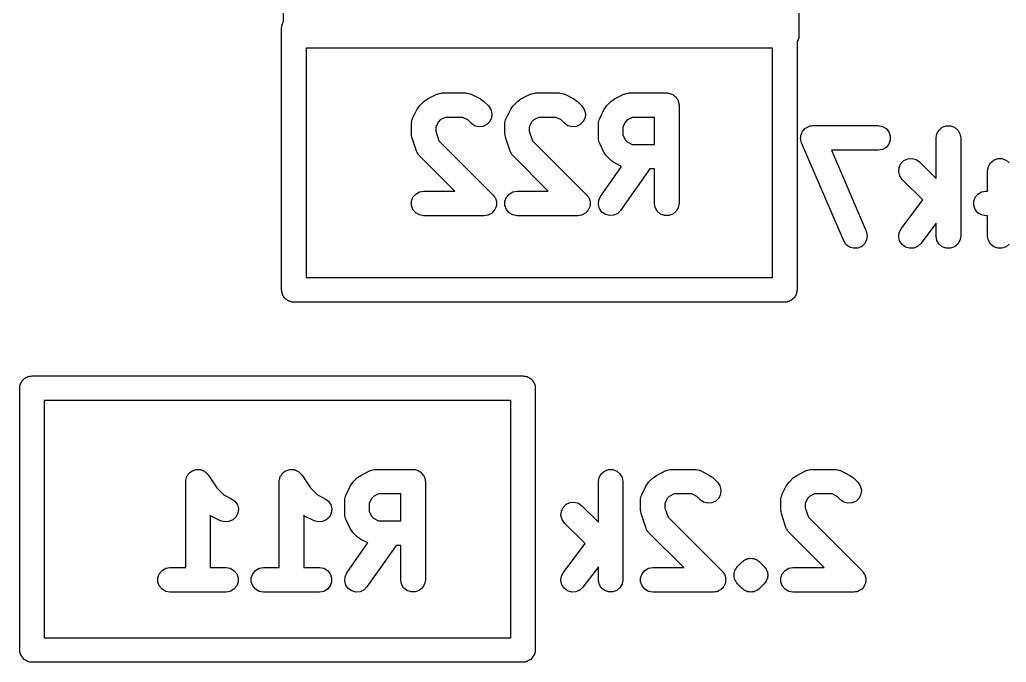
# Model space of a CAD drawing. Extents: x 100 to 214, y -112 to -50.
# Drawn here: x 136.62 to 142.65, y -95.47 to -91.55 of the extents above; entities that cross this region are included whole.
import ezdxf

# ---------------------------------------------------------------- set-up
doc = ezdxf.new("R2010")
doc.units = 0
doc.header["$MEASUREMENT"] = 0
doc.layers.add('BLACK', color=7, linetype='CONTINUOUS')

msp = doc.modelspace()

# ---------------------------------------------------------------- linework, layer by layer
at = {"layer": 'Black'}
for p, q in [((138.236, -91.5614), (138.236, -90.047)), ((141.386, -90.047), (141.386, -91.647)), ((138.23, -91.5743), (138.233, -91.5687)), ((138.233, -91.5687), (138.235, -91.5625)), ((138.235, -91.5625), (138.236, -91.5614)), ((138.225, -91.6), (138.226, -91.5935)), ((138.225, -93.2), (138.225, -91.6)), ((138.226, -91.587), (138.228, -91.5808)), ((138.226, -91.5935), (138.226, -91.587)), ((138.228, -91.5808), (138.23, -91.5743)), ((141.376, -91.6845), (141.375, -91.6856)), ((141.375, -91.6856), (141.375, -93.2)), ((141.378, -91.6783), (141.376, -91.6845)), ((141.381, -91.6727), (141.378, -91.6783)), ((141.383, -91.6662), (141.381, -91.6727)), ((141.385, -91.66), (141.383, -91.6662)), ((141.386, -91.647), (141.385, -91.6535)), ((141.385, -91.6535), (141.385, -91.66)), ((138.375, -91.722), (138.375, -93.125)), ((141.225, -91.722), (138.375, -91.722)), ((141.225, -93.125), (141.225, -91.722)), ((139.068, -92.0755), (139.097, -92.047)), ((139.097, -92.047), (139.107, -92.0401)), ((139.107, -92.0401), (139.116, -92.0329)), ((139.116, -92.0329), (139.174, -92.0043)), ((139.174, -92.0043), (139.178, -92.0031)), ((139.178, -92.0031), (139.181, -92.001)), ((139.181, -92.001), (139.19, -91.9994)), ((139.19, -91.9994), (139.199, -91.9969)), ((139.199, -91.9969), (139.203, -91.9972)), ((139.203, -91.9972), (139.207, -91.9964)), ((139.207, -91.9964), (139.35, -91.9964)), ((139.35, -91.9964), (139.354, -91.9972)), ((139.354, -91.9972), (139.359, -91.9969)), ((139.359, -91.9969), (139.367, -91.9994)), ((139.367, -91.9994), (139.376, -92.001)), ((139.376, -92.001), (139.379, -92.0031)), ((139.379, -92.0031), (139.384, -92.0043)), ((139.384, -92.0043), (139.441, -92.0329)), ((139.441, -92.0329), (139.45, -92.0401)), ((139.45, -92.0401), (139.46, -92.047)), ((139.46, -92.047), (139.489, -92.0755)), ((139.64, -92.0755), (139.668, -92.047)), ((139.668, -92.047), (139.678, -92.0401)), ((139.678, -92.0401), (139.688, -92.0329)), ((139.688, -92.0329), (139.745, -92.0043)), ((139.745, -92.0043), (139.749, -92.0031)), ((139.749, -92.0031), (139.753, -92.001)), ((139.753, -92.001), (139.762, -91.9994)), ((139.762, -91.9994), (139.77, -91.9969)), ((139.77, -91.9969), (139.774, -91.9972)), ((139.774, -91.9972), (139.779, -91.9964)), ((139.779, -91.9964), (139.921, -91.9964)), ((139.921, -91.9964), (139.926, -91.9972)), ((139.926, -91.9972), (139.93, -91.9969)), ((139.93, -91.9969), (139.938, -91.9994)), ((139.938, -91.9994), (139.947, -92.001)), ((139.947, -92.001), (139.951, -92.0031)), ((139.951, -92.0031), (139.955, -92.0043)), ((139.955, -92.0043), (140.012, -92.0329)), ((140.012, -92.0329), (140.022, -92.0401)), ((140.022, -92.0401), (140.032, -92.047)), ((140.032, -92.047), (140.06, -92.0755)), ((140.211, -92.0755), (140.24, -92.047)), ((140.24, -92.047), (140.25, -92.0401)), ((140.25, -92.0401), (140.259, -92.0329)), ((140.259, -92.0329), (140.316, -92.0043)), ((140.316, -92.0043), (140.321, -92.0031)), ((140.321, -92.0031), (140.324, -92.001)), ((140.324, -92.001), (140.333, -91.9994)), ((140.333, -91.9994), (140.341, -91.9969)), ((140.341, -91.9969), (140.346, -91.9972)), ((140.346, -91.9972), (140.35, -91.9964)), ((140.35, -91.9964), (140.579, -91.9964)), ((140.579, -91.9964), (140.585, -91.9976)), ((140.585, -91.9976), (140.592, -91.9976)), ((140.592, -91.9976), (140.598, -91.9998)), ((140.598, -91.9998), (140.604, -92.001)), ((140.604, -92.001), (140.61, -92.0042)), ((140.61, -92.0042), (140.616, -92.0065)), ((140.616, -92.0065), (140.621, -92.0107)), ((140.621, -92.0107), (140.627, -92.014)), ((140.627, -92.014), (140.631, -92.019)), ((140.631, -92.019), (140.636, -92.0232)), ((140.636, -92.0232), (140.639, -92.0289)), ((140.639, -92.0289), (140.644, -92.0339)), ((140.644, -92.0339), (140.646, -92.0401)), ((140.646, -92.0401), (140.649, -92.0458)), ((140.649, -92.0458), (140.65, -92.0522)), ((140.65, -92.0522), (140.652, -92.0584)), ((139.026, -92.1522), (139.054, -92.095)), ((139.054, -92.095), (139.062, -92.0854)), ((139.062, -92.0854), (139.068, -92.0755)), ((139.489, -92.0755), (139.504, -92.0969)), ((139.504, -92.0969), (139.51, -92.122)), ((139.597, -92.1522), (139.626, -92.095)), ((139.626, -92.095), (139.633, -92.0854)), ((139.633, -92.0854), (139.64, -92.0755)), ((140.06, -92.0755), (140.075, -92.0969)), ((140.075, -92.0969), (140.082, -92.122)), ((140.169, -92.1522), (140.197, -92.095)), ((140.197, -92.095), (140.204, -92.0854)), ((140.204, -92.0854), (140.211, -92.0755)), ((140.652, -92.0584), (140.652, -92.065)), ((140.652, -92.065), (140.654, -92.0714)), ((140.654, -92.0714), (140.654, -92.6714)), ((139.018, -92.1771), (139.021, -92.1687)), ((139.021, -92.1687), (139.022, -92.1601)), ((139.022, -92.1601), (139.025, -92.1563)), ((139.025, -92.1563), (139.026, -92.1522)), ((139.183, -92.173), (139.168, -92.2034)), ((139.194, -92.1616), (139.183, -92.173)), ((139.225, -92.1464), (139.194, -92.1616)), ((139.332, -92.1464), (139.225, -92.1464)), ((139.363, -92.1616), (139.332, -92.1464)), ((139.383, -92.1816), (139.363, -92.1616)), ((139.497, -92.1716), (139.479, -92.19)), ((139.508, -92.148), (139.497, -92.1716)), ((139.51, -92.122), (139.508, -92.148)), ((139.59, -92.1771), (139.592, -92.1687)), ((139.592, -92.1687), (139.594, -92.1601)), ((139.594, -92.1601), (139.596, -92.1563)), ((139.596, -92.1563), (139.597, -92.1522)), ((139.754, -92.173), (139.739, -92.2034)), ((139.766, -92.1616), (139.754, -92.173)), ((139.796, -92.1464), (139.766, -92.1616)), ((139.904, -92.1464), (139.796, -92.1464)), ((139.934, -92.1616), (139.904, -92.1464)), ((139.954, -92.1816), (139.934, -92.1616)), ((140.069, -92.1716), (140.05, -92.19)), ((140.08, -92.148), (140.069, -92.1716)), ((140.082, -92.122), (140.08, -92.148)), ((140.161, -92.1771), (140.164, -92.1687)), ((140.164, -92.1687), (140.165, -92.1601)), ((140.165, -92.1601), (140.167, -92.1563)), ((140.167, -92.1563), (140.169, -92.1522)), ((140.326, -92.173), (140.311, -92.2034)), ((140.337, -92.1616), (140.326, -92.173)), ((140.368, -92.1464), (140.337, -92.1616)), ((140.504, -92.1464), (140.368, -92.1464)), ((140.504, -92.3107), (140.504, -92.1464)), ((139.019, -92.1815), (139.018, -92.1771)), ((139.018, -92.1857), (139.019, -92.1815)), ((139.018, -92.2429), (139.018, -92.1857)), ((139.168, -92.2034), (139.168, -92.2307)), ((139.168, -92.2307), (139.187, -92.2881)), ((139.404, -92.1965), (139.383, -92.1816)), ((139.429, -92.2033), (139.404, -92.1965)), ((139.455, -92.201), (139.429, -92.2033)), ((139.479, -92.19), (139.455, -92.201)), ((139.589, -92.1857), (139.59, -92.1815)), ((139.589, -92.2429), (139.589, -92.1857)), ((139.59, -92.1815), (139.59, -92.1771)), ((139.739, -92.2034), (139.739, -92.2307)), ((139.739, -92.2307), (139.758, -92.2881)), ((139.975, -92.1965), (139.954, -92.1816)), ((140.001, -92.2033), (139.975, -92.1965)), ((140.027, -92.201), (140.001, -92.2033)), ((140.05, -92.19), (140.027, -92.201)), ((140.161, -92.1815), (140.161, -92.1771)), ((140.161, -92.1857), (140.161, -92.1815)), ((140.161, -92.2714), (140.161, -92.1857)), ((140.311, -92.2034), (140.311, -92.2537)), ((141.404, -92.242), (141.406, -92.2339)), ((141.406, -92.2339), (141.409, -92.2305)), ((141.409, -92.2305), (141.411, -92.2265)), ((141.411, -92.2265), (141.418, -92.2206)), ((141.418, -92.2206), (141.423, -92.214)), ((141.423, -92.214), (141.427, -92.2117)), ((141.427, -92.2117), (141.43, -92.2087)), ((141.43, -92.2087), (141.438, -92.2053)), ((141.438, -92.2053), (141.446, -92.201)), ((141.446, -92.201), (141.45, -92.2002)), ((141.45, -92.2002), (141.454, -92.1984)), ((141.454, -92.1984), (141.463, -92.1979)), ((141.463, -92.1979), (141.471, -92.1964)), ((141.471, -92.1964), (141.871, -92.1964)), ((141.871, -92.1964), (141.897, -92.201)), ((141.897, -92.201), (141.92, -92.214)), ((141.92, -92.214), (141.936, -92.2339)), ((141.936, -92.2339), (141.945, -92.2584)), ((142.23, -92.2458), (142.243, -92.2232)), ((142.243, -92.2232), (142.262, -92.2065)), ((142.262, -92.2065), (142.287, -92.1976)), ((142.287, -92.1976), (142.313, -92.1976)), ((142.313, -92.1976), (142.338, -92.2065)), ((142.338, -92.2065), (142.357, -92.2232)), ((142.357, -92.2232), (142.37, -92.2458)), ((139.02, -92.2547), (139.018, -92.2429)), ((139.022, -92.2666), (139.02, -92.2547)), ((139.05, -92.3523), (139.022, -92.2666)), ((139.187, -92.2881), (139.517, -92.6184)), ((139.591, -92.2547), (139.589, -92.2429)), ((139.593, -92.2666), (139.591, -92.2547)), ((139.622, -92.3523), (139.593, -92.2666)), ((139.758, -92.2881), (140.089, -92.6184)), ((140.161, -92.2757), (140.161, -92.2714)), ((140.161, -92.28), (140.161, -92.2757)), ((140.164, -92.2884), (140.161, -92.28)), ((140.165, -92.2971), (140.164, -92.2884)), ((140.311, -92.2537), (140.326, -92.2841)), ((140.326, -92.2841), (140.337, -92.2955)), ((140.337, -92.2955), (140.368, -92.3107)), ((141.397, -92.2756), (141.398, -92.267)), ((141.398, -92.28), (141.397, -92.2756)), ((141.398, -92.2584), (141.399, -92.2542)), ((141.398, -92.267), (141.398, -92.2584)), ((141.398, -92.2845), (141.398, -92.28)), ((141.401, -92.2926), (141.398, -92.2845)), ((141.399, -92.2542), (141.4, -92.2497)), ((141.4, -92.2497), (141.404, -92.242)), ((141.402, -92.301), (141.401, -92.2926)), ((141.945, -92.2845), (141.936, -92.3089)), ((141.945, -92.2584), (141.945, -92.2845)), ((142.225, -92.2714), (142.23, -92.2458)), ((142.225, -92.5189), (142.225, -92.2714)), ((142.37, -92.2458), (142.375, -92.2714)), ((142.375, -92.2714), (142.375, -92.8714)), ((139.052, -92.3561), (139.05, -92.3523)), ((139.053, -92.3603), (139.052, -92.3561)), ((139.624, -92.3561), (139.622, -92.3523)), ((139.625, -92.3603), (139.624, -92.3561)), ((140.167, -92.3008), (140.165, -92.2971)), ((140.169, -92.305), (140.167, -92.3008)), ((140.197, -92.3621), (140.169, -92.305)), ((140.368, -92.3107), (140.504, -92.3107)), ((141.66, -92.901), (141.402, -92.301)), ((141.871, -92.3464), (141.585, -92.3464)), ((141.585, -92.3464), (141.798, -92.8419)), ((141.897, -92.3419), (141.871, -92.3464)), ((141.92, -92.3289), (141.897, -92.3419)), ((141.936, -92.3089), (141.92, -92.3289)), ((139.058, -92.3675), (139.053, -92.3603)), ((139.063, -92.3752), (139.058, -92.3675)), ((139.066, -92.3781), (139.063, -92.3752)), ((139.068, -92.3816), (139.066, -92.3781)), ((139.283, -92.5964), (139.068, -92.3816)), ((139.63, -92.3675), (139.625, -92.3603)), ((139.634, -92.3752), (139.63, -92.3675)), ((139.637, -92.3781), (139.634, -92.3752)), ((139.64, -92.3816), (139.637, -92.3781)), ((139.855, -92.5964), (139.64, -92.3816)), ((140.204, -92.3718), (140.197, -92.3621)), ((140.211, -92.3816), (140.204, -92.3718)), ((140.24, -92.4102), (140.211, -92.3816)), ((140.25, -92.4171), (140.24, -92.4102)), ((142.01, -92.4284), (142.028, -92.41)), ((142.028, -92.41), (142.052, -92.399)), ((142.052, -92.399), (142.078, -92.3967)), ((142.078, -92.3967), (142.103, -92.4035)), ((142.103, -92.4035), (142.124, -92.4184)), ((142.557, -92.4232), (142.577, -92.4065)), ((142.577, -92.4065), (142.601, -92.3976)), ((142.601, -92.3976), (142.627, -92.3976)), ((142.627, -92.3976), (142.652, -92.4065)), ((142.652, -92.4065), (142.672, -92.4232)), ((140.174, -92.6284), (140.302, -92.4457)), ((140.259, -92.4242), (140.25, -92.4171)), ((140.302, -92.4457), (140.259, -92.4242)), ((140.475, -92.4607), (140.297, -92.7144)), ((140.504, -92.4607), (140.475, -92.4607)), ((140.504, -92.6714), (140.504, -92.4607)), ((141.997, -92.478), (141.999, -92.452)), ((141.999, -92.452), (142.01, -92.4284)), ((142.124, -92.4184), (142.225, -92.5189)), ((142.539, -92.4714), (142.544, -92.4458)), ((142.539, -92.5964), (142.539, -92.4714)), ((142.544, -92.4458), (142.557, -92.4232)), ((142.003, -92.5031), (141.997, -92.478)), ((142.018, -92.5245), (142.003, -92.5031)), ((142.144, -92.6499), (142.018, -92.5245)), ((139.067, -92.601), (139.093, -92.5964)), ((139.093, -92.5964), (139.283, -92.5964)), ((139.639, -92.601), (139.664, -92.5964)), ((139.664, -92.5964), (139.855, -92.5964)), ((142.503, -92.601), (142.529, -92.5964)), ((142.529, -92.5964), (142.539, -92.5964)), ((139.019, -92.6584), (139.028, -92.6339)), ((139.028, -92.6339), (139.045, -92.614)), ((139.045, -92.614), (139.067, -92.601)), ((139.517, -92.6184), (139.523, -92.6264)), ((139.523, -92.6264), (139.529, -92.6339)), ((139.529, -92.6339), (139.53, -92.637)), ((139.53, -92.637), (139.532, -92.6397)), ((139.532, -92.6397), (139.535, -92.6492)), ((139.535, -92.6492), (139.538, -92.6584)), ((139.59, -92.6584), (139.599, -92.6339)), ((139.599, -92.6339), (139.616, -92.614)), ((139.616, -92.614), (139.639, -92.601)), ((140.089, -92.6184), (140.094, -92.6264)), ((140.094, -92.6264), (140.101, -92.6339)), ((140.101, -92.6339), (140.102, -92.637)), ((140.102, -92.637), (140.104, -92.6397)), ((140.104, -92.6397), (140.106, -92.6492)), ((140.106, -92.6492), (140.11, -92.6584)), ((140.161, -92.678), (140.163, -92.652)), ((140.163, -92.652), (140.174, -92.6284)), ((142.011, -92.8264), (142.144, -92.6499)), ((142.455, -92.6584), (142.464, -92.6339)), ((142.464, -92.6339), (142.48, -92.614)), ((142.48, -92.614), (142.503, -92.601)), ((139.019, -92.6845), (139.019, -92.6584)), ((139.028, -92.7089), (139.019, -92.6845)), ((139.045, -92.7289), (139.028, -92.7089)), ((139.526, -92.7144), (139.519, -92.7214)), ((139.527, -92.7115), (139.526, -92.7144)), ((139.529, -92.7089), (139.527, -92.7115)), ((139.533, -92.6997), (139.529, -92.7089)), ((139.537, -92.6908), (139.533, -92.6997)), ((139.538, -92.6845), (139.537, -92.6876)), ((139.537, -92.6876), (139.537, -92.6908)), ((139.538, -92.6584), (139.538, -92.6617)), ((139.538, -92.6617), (139.539, -92.6649)), ((139.539, -92.6649), (139.538, -92.6746)), ((139.538, -92.6746), (139.538, -92.6845)), ((139.59, -92.6845), (139.59, -92.6584)), ((139.599, -92.7089), (139.59, -92.6845)), ((139.616, -92.7289), (139.599, -92.7089)), ((140.097, -92.7144), (140.09, -92.7214)), ((140.099, -92.7115), (140.097, -92.7144)), ((140.101, -92.7089), (140.099, -92.7115)), ((140.104, -92.6997), (140.101, -92.7089)), ((140.108, -92.6908), (140.104, -92.6997)), ((140.11, -92.6845), (140.108, -92.6876)), ((140.108, -92.6876), (140.108, -92.6908)), ((140.11, -92.6584), (140.11, -92.6617)), ((140.11, -92.6617), (140.11, -92.6649)), ((140.11, -92.6649), (140.11, -92.6746)), ((140.11, -92.6746), (140.11, -92.6845)), ((140.168, -92.7031), (140.161, -92.678)), ((140.183, -92.7245), (140.168, -92.7031)), ((140.297, -92.7144), (140.279, -92.7329)), ((140.508, -92.6971), (140.504, -92.6714)), ((140.521, -92.7196), (140.508, -92.6971)), ((140.649, -92.6971), (140.636, -92.7196)), ((140.654, -92.6714), (140.649, -92.6971)), ((142.455, -92.6845), (142.455, -92.6584)), ((142.464, -92.7089), (142.455, -92.6845)), ((142.48, -92.7289), (142.464, -92.7089)), ((139.067, -92.7419), (139.045, -92.7289)), ((139.093, -92.7464), (139.067, -92.7419)), ((139.464, -92.7464), (139.093, -92.7464)), ((139.474, -92.7447), (139.464, -92.7464)), ((139.484, -92.7439), (139.474, -92.7447)), ((139.487, -92.7425), (139.484, -92.7439)), ((139.49, -92.7419), (139.487, -92.7425)), ((139.498, -92.737), (139.49, -92.7419)), ((139.507, -92.7329), (139.498, -92.737)), ((139.51, -92.7305), (139.507, -92.7329)), ((139.512, -92.7289), (139.51, -92.7305)), ((139.519, -92.7214), (139.512, -92.7289)), ((139.639, -92.7419), (139.616, -92.7289)), ((139.664, -92.7464), (139.639, -92.7419)), ((140.036, -92.7464), (139.664, -92.7464)), ((140.045, -92.7447), (140.036, -92.7464)), ((140.055, -92.7439), (140.045, -92.7447)), ((140.058, -92.7425), (140.055, -92.7439)), ((140.061, -92.7419), (140.058, -92.7425)), ((140.07, -92.737), (140.061, -92.7419)), ((140.079, -92.7329), (140.07, -92.737)), ((140.081, -92.7305), (140.079, -92.7329)), ((140.084, -92.7289), (140.081, -92.7305)), ((140.09, -92.7214), (140.084, -92.7289)), ((140.204, -92.7394), (140.183, -92.7245)), ((140.229, -92.7461), (140.204, -92.7394)), ((140.255, -92.7439), (140.229, -92.7461)), ((140.279, -92.7329), (140.255, -92.7439)), ((140.541, -92.7364), (140.521, -92.7196)), ((140.566, -92.7453), (140.541, -92.7364)), ((140.592, -92.7453), (140.566, -92.7453)), ((140.616, -92.7364), (140.592, -92.7453)), ((140.636, -92.7196), (140.616, -92.7364)), ((142.503, -92.7419), (142.48, -92.7289)), ((142.529, -92.7464), (142.503, -92.7419)), ((142.539, -92.7464), (142.529, -92.7464)), ((142.539, -92.8714), (142.539, -92.7464)), ((142, -92.8497), (142.011, -92.8264)), ((142.225, -92.7917), (142.131, -92.9164)), ((142.225, -92.8714), (142.225, -92.7917)), ((141.8, -92.8931), (141.789, -92.9164)), ((141.798, -92.8419), (141.803, -92.8672)), ((141.803, -92.8672), (141.8, -92.8931)), ((141.997, -92.8755), (142, -92.8497)), ((142.002, -92.9009), (141.997, -92.8755)), ((142.23, -92.8971), (142.225, -92.8714)), ((142.243, -92.9196), (142.23, -92.8971)), ((142.37, -92.8971), (142.357, -92.9196)), ((142.375, -92.8714), (142.37, -92.8971)), ((142.544, -92.8971), (142.539, -92.8714)), ((142.557, -92.9196), (142.544, -92.8971)), ((141.674, -92.9228), (141.66, -92.901)), ((141.695, -92.9384), (141.674, -92.9228)), ((141.72, -92.9459), (141.695, -92.9384)), ((141.746, -92.9444), (141.72, -92.9459)), ((141.77, -92.9342), (141.746, -92.9444)), ((141.789, -92.9164), (141.77, -92.9342)), ((142.017, -92.9227), (142.002, -92.9009)), ((142.038, -92.9383), (142.017, -92.9227)), ((142.062, -92.9459), (142.038, -92.9383)), ((142.088, -92.9445), (142.062, -92.9459)), ((142.112, -92.9342), (142.088, -92.9445)), ((142.131, -92.9164), (142.112, -92.9342)), ((142.262, -92.9364), (142.243, -92.9196)), ((142.287, -92.9453), (142.262, -92.9364)), ((142.313, -92.9453), (142.287, -92.9453)), ((142.338, -92.9364), (142.313, -92.9453)), ((142.357, -92.9196), (142.338, -92.9364)), ((142.577, -92.9364), (142.557, -92.9196)), ((142.601, -92.9453), (142.577, -92.9364)), ((142.627, -92.9453), (142.601, -92.9453)), ((142.652, -92.9364), (142.627, -92.9453)), ((142.672, -92.9196), (142.652, -92.9364)), ((138.375, -93.125), (141.225, -93.125)), ((138.226, -93.2065), (138.225, -93.2)), ((141.375, -93.2), (141.374, -93.2065)), ((138.226, -93.213), (138.226, -93.2065)), ((138.228, -93.2192), (138.226, -93.213)), ((138.23, -93.2257), (138.228, -93.2192)), ((138.233, -93.2313), (138.23, -93.2257)), ((138.235, -93.2375), (138.233, -93.2313)), ((138.239, -93.2425), (138.235, -93.2375)), ((138.243, -93.2482), (138.239, -93.2425)), ((138.248, -93.2524), (138.243, -93.2482)), ((138.252, -93.2575), (138.248, -93.2524)), ((138.257, -93.2607), (138.252, -93.2575)), ((138.262, -93.265), (138.257, -93.2607)), ((141.343, -93.2607), (141.338, -93.265)), ((141.348, -93.2575), (141.343, -93.2607)), ((141.352, -93.2524), (141.348, -93.2575)), ((141.357, -93.2482), (141.352, -93.2524)), ((141.361, -93.2425), (141.357, -93.2482)), ((141.365, -93.2375), (141.361, -93.2425)), ((141.367, -93.2313), (141.365, -93.2375)), ((141.37, -93.2257), (141.367, -93.2313)), ((141.372, -93.2192), (141.37, -93.2257)), ((141.374, -93.213), (141.372, -93.2192)), ((141.374, -93.2065), (141.374, -93.213)), ((138.269, -93.2672), (138.262, -93.265)), ((138.274, -93.2705), (138.269, -93.2672)), ((138.281, -93.2716), (138.274, -93.2705)), ((138.287, -93.2739), (138.281, -93.2716)), ((138.294, -93.2739), (138.287, -93.2739)), ((138.3, -93.275), (138.294, -93.2739)), ((141.3, -93.275), (138.3, -93.275)), ((141.306, -93.2739), (141.3, -93.275)), ((141.313, -93.2739), (141.306, -93.2739)), ((141.319, -93.2716), (141.313, -93.2739)), ((141.326, -93.2705), (141.319, -93.2716)), ((141.331, -93.2672), (141.326, -93.2705)), ((141.338, -93.265), (141.331, -93.2672)), ((136.648, -93.7476), (136.652, -93.7425)), ((136.652, -93.7425), (136.657, -93.7393)), ((136.657, -93.7393), (136.662, -93.735)), ((136.662, -93.735), (136.669, -93.7328)), ((136.669, -93.7328), (136.674, -93.7295)), ((136.674, -93.7295), (136.681, -93.7284)), ((136.681, -93.7284), (136.687, -93.7261)), ((136.687, -93.7261), (136.694, -93.7261)), ((136.694, -93.7261), (136.7, -93.725)), ((136.7, -93.725), (139.7, -93.725)), ((139.7, -93.725), (139.706, -93.7261)), ((139.706, -93.7261), (139.713, -93.7261)), ((139.713, -93.7261), (139.719, -93.7284)), ((139.719, -93.7284), (139.726, -93.7295)), ((139.726, -93.7295), (139.731, -93.7328)), ((139.731, -93.7328), (139.737, -93.735)), ((139.737, -93.735), (139.743, -93.7393)), ((139.743, -93.7393), (139.748, -93.7425)), ((139.748, -93.7425), (139.752, -93.7476)), ((136.625, -93.8), (136.626, -93.7935)), ((136.625, -95.4), (136.625, -93.8)), ((136.626, -93.787), (136.628, -93.7808)), ((136.626, -93.7935), (136.626, -93.787)), ((136.628, -93.7808), (136.63, -93.7743)), ((136.63, -93.7743), (136.633, -93.7687)), ((136.633, -93.7687), (136.635, -93.7625)), ((136.635, -93.7625), (136.639, -93.7575)), ((136.639, -93.7575), (136.643, -93.7518)), ((136.643, -93.7518), (136.648, -93.7476)), ((139.752, -93.7476), (139.757, -93.7518)), ((139.757, -93.7518), (139.761, -93.7575)), ((139.761, -93.7575), (139.765, -93.7625)), ((139.765, -93.7625), (139.767, -93.7687)), ((139.767, -93.7687), (139.77, -93.7743)), ((139.77, -93.7743), (139.772, -93.7808)), ((139.772, -93.7808), (139.774, -93.787)), ((139.774, -93.787), (139.774, -93.7935)), ((139.774, -93.7935), (139.775, -93.8)), ((139.775, -93.8), (139.775, -95.4)), ((136.775, -93.875), (136.775, -95.325)), ((139.625, -93.875), (136.775, -93.875)), ((139.625, -95.325), (139.625, -93.875)), ((137.642, -94.3546), (137.644, -94.3458)), ((137.644, -94.3458), (137.646, -94.3422)), ((137.646, -94.3422), (137.647, -94.3382)), ((137.647, -94.3382), (137.652, -94.331)), ((137.652, -94.331), (137.657, -94.3232)), ((137.657, -94.3232), (137.66, -94.3205)), ((137.66, -94.3205), (137.662, -94.3172)), ((137.662, -94.3172), (137.67, -94.3122)), ((137.67, -94.3122), (137.677, -94.3065)), ((137.677, -94.3065), (137.681, -94.3051)), ((137.681, -94.3051), (137.684, -94.3027)), ((137.684, -94.3027), (137.693, -94.3006)), ((137.693, -94.3006), (137.701, -94.2976)), ((137.701, -94.2976), (137.705, -94.2976)), ((137.705, -94.2976), (137.709, -94.2966)), ((137.709, -94.2966), (137.718, -94.2976)), ((137.718, -94.2976), (137.727, -94.2976)), ((137.727, -94.2976), (137.731, -94.299)), ((137.731, -94.299), (137.735, -94.2994)), ((137.735, -94.2994), (137.743, -94.3034)), ((137.743, -94.3034), (137.752, -94.3065)), ((137.752, -94.3065), (137.755, -94.3091)), ((137.755, -94.3091), (137.759, -94.311)), ((137.759, -94.311), (137.765, -94.3175)), ((137.765, -94.3175), (137.772, -94.3232)), ((137.772, -94.3232), (137.774, -94.3268)), ((137.774, -94.3268), (137.777, -94.3298)), ((137.777, -94.3298), (137.83, -94.4094)), ((138.214, -94.3546), (138.215, -94.3458)), ((138.215, -94.3458), (138.217, -94.3422)), ((138.217, -94.3422), (138.218, -94.3382)), ((138.218, -94.3382), (138.224, -94.331)), ((138.224, -94.331), (138.228, -94.3232)), ((138.228, -94.3232), (138.231, -94.3205)), ((138.231, -94.3205), (138.234, -94.3172)), ((138.234, -94.3172), (138.241, -94.3122)), ((138.241, -94.3122), (138.248, -94.3065)), ((138.248, -94.3065), (138.252, -94.3051)), ((138.252, -94.3051), (138.256, -94.3027)), ((138.256, -94.3027), (138.264, -94.3006)), ((138.264, -94.3006), (138.273, -94.2976)), ((138.273, -94.2976), (138.277, -94.2976)), ((138.277, -94.2976), (138.281, -94.2966)), ((138.281, -94.2966), (138.29, -94.2976)), ((138.29, -94.2976), (138.299, -94.2976)), ((138.299, -94.2976), (138.303, -94.299)), ((138.303, -94.299), (138.307, -94.2994)), ((138.307, -94.2994), (138.315, -94.3034)), ((138.315, -94.3034), (138.323, -94.3065)), ((138.323, -94.3065), (138.326, -94.3091)), ((138.326, -94.3091), (138.33, -94.311)), ((138.33, -94.311), (138.336, -94.3175)), ((138.336, -94.3175), (138.343, -94.3232)), ((138.343, -94.3232), (138.345, -94.3268)), ((138.345, -94.3268), (138.348, -94.3298)), ((138.348, -94.3298), (138.401, -94.4094)), ((138.69, -94.347), (138.7, -94.3401)), ((138.7, -94.3401), (138.709, -94.3329)), ((138.709, -94.3329), (138.766, -94.3043)), ((138.766, -94.3043), (138.771, -94.3031)), ((138.771, -94.3031), (138.774, -94.301)), ((138.774, -94.301), (138.783, -94.2994)), ((138.783, -94.2994), (138.791, -94.2969)), ((138.791, -94.2969), (138.796, -94.2972)), ((138.796, -94.2972), (138.8, -94.2964)), ((138.8, -94.2964), (139.029, -94.2964)), ((139.029, -94.2964), (139.035, -94.2976)), ((139.035, -94.2976), (139.042, -94.2976)), ((139.042, -94.2976), (139.048, -94.2998)), ((139.048, -94.2998), (139.054, -94.301)), ((139.054, -94.301), (139.06, -94.3042)), ((139.06, -94.3042), (139.066, -94.3065)), ((139.066, -94.3065), (139.071, -94.3107)), ((139.071, -94.3107), (139.077, -94.314)), ((139.077, -94.314), (139.081, -94.319)), ((139.081, -94.319), (139.086, -94.3232)), ((139.086, -94.3232), (139.089, -94.3289)), ((139.089, -94.3289), (139.094, -94.3339)), ((139.094, -94.3339), (139.096, -94.3401)), ((139.096, -94.3401), (139.099, -94.3458)), ((139.099, -94.3458), (139.1, -94.3522)), ((140.161, -94.3714), (140.165, -94.3458)), ((140.165, -94.3458), (140.178, -94.3232)), ((140.178, -94.3232), (140.198, -94.3065)), ((140.198, -94.3065), (140.223, -94.2976)), ((140.223, -94.2976), (140.249, -94.2976)), ((140.249, -94.2976), (140.273, -94.3065)), ((140.273, -94.3065), (140.293, -94.3232)), ((140.293, -94.3232), (140.306, -94.3458)), ((140.306, -94.3458), (140.311, -94.3714)), ((140.497, -94.347), (140.507, -94.3401)), ((140.507, -94.3401), (140.516, -94.3329)), ((140.516, -94.3329), (140.574, -94.3043)), ((140.574, -94.3043), (140.578, -94.3031)), ((140.578, -94.3031), (140.581, -94.301)), ((140.581, -94.301), (140.59, -94.2994)), ((140.59, -94.2994), (140.599, -94.2969)), ((140.599, -94.2969), (140.603, -94.2972)), ((140.603, -94.2972), (140.607, -94.2964)), ((140.607, -94.2964), (140.75, -94.2964)), ((140.75, -94.2964), (140.754, -94.2972)), ((140.754, -94.2972), (140.759, -94.2969)), ((140.759, -94.2969), (140.767, -94.2994)), ((140.767, -94.2994), (140.776, -94.301)), ((140.776, -94.301), (140.779, -94.3031)), ((140.779, -94.3031), (140.784, -94.3043)), ((140.784, -94.3043), (140.841, -94.3329)), ((140.841, -94.3329), (140.85, -94.3401)), ((140.85, -94.3401), (140.86, -94.347)), ((141.354, -94.347), (141.364, -94.3401)), ((141.364, -94.3401), (141.374, -94.3329)), ((141.374, -94.3329), (141.431, -94.3043)), ((141.431, -94.3043), (141.435, -94.3031)), ((141.435, -94.3031), (141.439, -94.301)), ((141.439, -94.301), (141.447, -94.2994)), ((141.447, -94.2994), (141.456, -94.2969)), ((141.456, -94.2969), (141.46, -94.2972)), ((141.46, -94.2972), (141.464, -94.2964)), ((141.464, -94.2964), (141.607, -94.2964)), ((141.607, -94.2964), (141.611, -94.2972)), ((141.611, -94.2972), (141.616, -94.2969)), ((141.616, -94.2969), (141.624, -94.2994)), ((141.624, -94.2994), (141.633, -94.301)), ((141.633, -94.301), (141.637, -94.3031)), ((141.637, -94.3031), (141.641, -94.3043)), ((141.641, -94.3043), (141.698, -94.3329)), ((141.698, -94.3329), (141.707, -94.3401)), ((141.707, -94.3401), (141.717, -94.347)), ((137.639, -94.3714), (137.64, -94.3673)), ((137.639, -94.8964), (137.639, -94.3714)), ((137.64, -94.3632), (137.642, -94.3546)), ((137.64, -94.3673), (137.64, -94.3632)), ((138.211, -94.3632), (138.214, -94.3546)), ((138.211, -94.3673), (138.211, -94.3632)), ((138.211, -94.3714), (138.211, -94.3673)), ((138.211, -94.8964), (138.211, -94.3714)), ((138.619, -94.4522), (138.647, -94.395)), ((138.647, -94.395), (138.654, -94.3854)), ((138.654, -94.3854), (138.661, -94.3755)), ((138.661, -94.3755), (138.69, -94.347)), ((139.1, -94.3522), (139.102, -94.3584)), ((139.102, -94.3584), (139.102, -94.365)), ((139.102, -94.365), (139.104, -94.3714)), ((139.104, -94.3714), (139.104, -94.9714)), ((140.161, -94.6189), (140.161, -94.3714)), ((140.311, -94.3714), (140.311, -94.9714)), ((140.426, -94.4522), (140.454, -94.395)), ((140.454, -94.395), (140.462, -94.3854)), ((140.462, -94.3854), (140.468, -94.3755)), ((140.468, -94.3755), (140.497, -94.347)), ((140.86, -94.347), (140.889, -94.3755)), ((140.889, -94.3755), (140.904, -94.3969)), ((140.904, -94.3969), (140.91, -94.422)), ((141.283, -94.4522), (141.311, -94.395)), ((141.311, -94.395), (141.319, -94.3854)), ((141.319, -94.3854), (141.326, -94.3755)), ((141.326, -94.3755), (141.354, -94.347)), ((141.717, -94.347), (141.746, -94.3755)), ((141.746, -94.3755), (141.761, -94.3969)), ((141.761, -94.3969), (141.768, -94.422)), ((137.83, -94.4094), (137.873, -94.4526)), ((137.873, -94.4526), (137.919, -94.4758)), ((138.401, -94.4094), (138.444, -94.4526)), ((138.444, -94.4526), (138.491, -94.4758)), ((138.614, -94.4687), (138.615, -94.4601)), ((138.615, -94.4601), (138.617, -94.4563)), ((138.617, -94.4563), (138.619, -94.4522)), ((138.787, -94.4616), (138.776, -94.473)), ((138.818, -94.4464), (138.787, -94.4616)), ((138.954, -94.4464), (138.818, -94.4464)), ((138.954, -94.6107), (138.954, -94.4464)), ((140.421, -94.4687), (140.422, -94.4601)), ((140.422, -94.4601), (140.425, -94.4563)), ((140.425, -94.4563), (140.426, -94.4522)), ((140.594, -94.4616), (140.583, -94.473)), ((140.625, -94.4464), (140.594, -94.4616)), ((140.732, -94.4464), (140.625, -94.4464)), ((140.763, -94.4616), (140.732, -94.4464)), ((140.783, -94.4816), (140.763, -94.4616)), ((140.908, -94.448), (140.897, -94.4716)), ((140.91, -94.422), (140.908, -94.448)), ((141.278, -94.4687), (141.28, -94.4601)), ((141.28, -94.4601), (141.282, -94.4563)), ((141.282, -94.4563), (141.283, -94.4522)), ((141.452, -94.4616), (141.44, -94.473)), ((141.482, -94.4464), (141.452, -94.4616)), ((141.589, -94.4464), (141.482, -94.4464)), ((141.62, -94.4616), (141.589, -94.4464)), ((141.64, -94.4816), (141.62, -94.4616)), ((141.765, -94.448), (141.754, -94.4716)), ((141.768, -94.422), (141.765, -94.448)), ((137.919, -94.4758), (137.94, -94.4913)), ((137.94, -94.4913), (137.955, -94.513)), ((137.955, -94.513), (137.961, -94.5384)), ((138.491, -94.4758), (138.512, -94.4913)), ((138.512, -94.4913), (138.526, -94.513)), ((138.526, -94.513), (138.532, -94.5384)), ((138.611, -94.4771), (138.614, -94.4687)), ((138.611, -94.4815), (138.611, -94.4771)), ((138.611, -94.4857), (138.611, -94.4815)), ((138.611, -94.5714), (138.611, -94.4857)), ((138.776, -94.473), (138.761, -94.5034)), ((138.761, -94.5034), (138.761, -94.5537)), ((139.946, -94.5284), (139.964, -94.51)), ((139.964, -94.51), (139.988, -94.499)), ((139.988, -94.499), (140.014, -94.4967)), ((140.014, -94.4967), (140.039, -94.5035)), ((140.039, -94.5035), (140.06, -94.5184)), ((140.06, -94.5184), (140.161, -94.6189)), ((140.418, -94.4771), (140.421, -94.4687)), ((140.419, -94.4815), (140.418, -94.4771)), ((140.418, -94.4857), (140.419, -94.4815)), ((140.418, -94.5429), (140.418, -94.4857)), ((140.583, -94.473), (140.568, -94.5034)), ((140.568, -94.5034), (140.568, -94.5307)), ((140.804, -94.4965), (140.783, -94.4816)), ((140.829, -94.5033), (140.804, -94.4965)), ((140.855, -94.501), (140.829, -94.5033)), ((140.879, -94.49), (140.855, -94.501)), ((140.897, -94.4716), (140.879, -94.49)), ((141.275, -94.4771), (141.278, -94.4687)), ((141.276, -94.4815), (141.275, -94.4771)), ((141.275, -94.4857), (141.276, -94.4815)), ((141.275, -94.5429), (141.275, -94.4857)), ((141.44, -94.473), (141.425, -94.5034)), ((141.425, -94.5034), (141.425, -94.5307)), ((141.661, -94.4965), (141.64, -94.4816)), ((141.686, -94.5033), (141.661, -94.4965)), ((141.712, -94.501), (141.686, -94.5033)), ((141.736, -94.49), (141.712, -94.501)), ((141.754, -94.4716), (141.736, -94.49)), ((137.795, -94.5814), (137.789, -94.5771)), ((137.789, -94.5771), (137.789, -94.8964)), ((137.852, -94.6099), (137.795, -94.5814)), ((137.958, -94.5642), (137.946, -94.5875)), ((137.961, -94.5384), (137.958, -94.5642)), ((138.366, -94.5814), (138.361, -94.5771)), ((138.361, -94.5771), (138.361, -94.8964)), ((138.424, -94.6099), (138.366, -94.5814)), ((138.529, -94.5642), (138.517, -94.5875)), ((138.532, -94.5384), (138.529, -94.5642)), ((138.611, -94.5757), (138.611, -94.5714)), ((138.611, -94.58), (138.611, -94.5757)), ((138.614, -94.5884), (138.611, -94.58)), ((138.761, -94.5537), (138.776, -94.5841)), ((138.776, -94.5841), (138.787, -94.5955)), ((139.932, -94.578), (139.935, -94.552)), ((139.939, -94.6031), (139.932, -94.578)), ((139.935, -94.552), (139.946, -94.5284)), ((140.42, -94.5547), (140.418, -94.5429)), ((140.422, -94.5666), (140.42, -94.5547)), ((140.45, -94.6523), (140.422, -94.5666)), ((140.568, -94.5307), (140.587, -94.5881)), ((141.277, -94.5547), (141.275, -94.5429)), ((141.279, -94.5666), (141.277, -94.5547)), ((141.307, -94.6523), (141.279, -94.5666)), ((141.425, -94.5307), (141.444, -94.5881)), ((137.877, -94.6174), (137.852, -94.6099)), ((137.903, -94.6158), (137.877, -94.6174)), ((137.927, -94.6054), (137.903, -94.6158)), ((137.946, -94.5875), (137.927, -94.6054)), ((138.449, -94.6174), (138.424, -94.6099)), ((138.475, -94.6158), (138.449, -94.6174)), ((138.498, -94.6054), (138.475, -94.6158)), ((138.517, -94.5875), (138.498, -94.6054)), ((138.615, -94.5971), (138.614, -94.5884)), ((138.617, -94.6008), (138.615, -94.5971)), ((138.619, -94.605), (138.617, -94.6008)), ((138.647, -94.6621), (138.619, -94.605)), ((138.787, -94.5955), (138.818, -94.6107)), ((138.818, -94.6107), (138.954, -94.6107)), ((139.954, -94.6245), (139.939, -94.6031)), ((140.08, -94.7499), (139.954, -94.6245)), ((140.587, -94.5881), (140.917, -94.9184)), ((141.444, -94.5881), (141.774, -94.9184)), ((138.654, -94.6718), (138.647, -94.6621)), ((138.661, -94.6816), (138.654, -94.6718)), ((138.69, -94.7102), (138.661, -94.6816)), ((140.452, -94.6561), (140.45, -94.6523)), ((140.453, -94.6603), (140.452, -94.6561)), ((140.458, -94.6675), (140.453, -94.6603)), ((140.463, -94.6752), (140.458, -94.6675)), ((140.466, -94.6781), (140.463, -94.6752)), ((140.468, -94.6816), (140.466, -94.6781)), ((140.683, -94.8964), (140.468, -94.6816)), ((141.309, -94.6561), (141.307, -94.6523)), ((141.311, -94.6603), (141.309, -94.6561)), ((141.316, -94.6675), (141.311, -94.6603)), ((141.32, -94.6752), (141.316, -94.6675)), ((141.323, -94.6781), (141.32, -94.6752)), ((141.326, -94.6816), (141.323, -94.6781)), ((141.54, -94.8964), (141.326, -94.6816)), ((138.624, -94.9284), (138.752, -94.7457)), ((138.7, -94.7171), (138.69, -94.7102)), ((138.709, -94.7242), (138.7, -94.7171)), ((138.752, -94.7457), (138.709, -94.7242)), ((138.925, -94.7607), (138.747, -95.0144)), ((138.954, -94.7607), (138.925, -94.7607)), ((138.954, -94.9714), (138.954, -94.7607)), ((139.947, -94.9264), (140.08, -94.7499)), ((141.011, -94.8898), (141.04, -94.8613)), ((141.04, -94.8613), (141.045, -94.8575)), ((141.045, -94.8575), (141.05, -94.8528)), ((141.05, -94.8528), (141.053, -94.8515)), ((141.053, -94.8515), (141.055, -94.8493)), ((141.055, -94.8493), (141.058, -94.8482)), ((141.058, -94.8482), (141.061, -94.8463)), ((141.061, -94.8463), (141.067, -94.8446)), ((141.067, -94.8446), (141.073, -94.8418)), ((141.073, -94.8418), (141.077, -94.8416)), ((141.077, -94.8416), (141.08, -94.8404)), ((141.08, -94.8404), (141.083, -94.8404)), ((141.083, -94.8404), (141.086, -94.8396)), ((141.086, -94.8396), (141.093, -94.8401)), ((141.093, -94.8401), (141.099, -94.8396)), ((141.099, -94.8396), (141.103, -94.8404)), ((141.103, -94.8404), (141.106, -94.8404)), ((141.106, -94.8404), (141.109, -94.8416)), ((141.109, -94.8416), (141.112, -94.8418)), ((141.112, -94.8418), (141.118, -94.8446)), ((141.118, -94.8446), (141.125, -94.8463)), ((141.125, -94.8463), (141.127, -94.8482)), ((141.127, -94.8482), (141.13, -94.8493)), ((141.13, -94.8493), (141.133, -94.8515)), ((141.133, -94.8515), (141.136, -94.8528)), ((141.136, -94.8528), (141.141, -94.8575)), ((141.141, -94.8575), (141.146, -94.8613)), ((141.146, -94.8613), (141.174, -94.8898)), ((137.469, -94.9584), (137.478, -94.9339)), ((137.478, -94.9339), (137.495, -94.914)), ((137.495, -94.914), (137.517, -94.901)), ((137.517, -94.901), (137.543, -94.8964)), ((137.543, -94.8964), (137.639, -94.8964)), ((137.789, -94.8964), (137.886, -94.8964)), ((137.886, -94.8964), (137.911, -94.901)), ((137.911, -94.901), (137.934, -94.914)), ((137.934, -94.914), (137.951, -94.9339)), ((137.951, -94.9339), (137.96, -94.9584)), ((138.04, -94.9584), (138.049, -94.9339)), ((138.049, -94.9339), (138.066, -94.914)), ((138.066, -94.914), (138.089, -94.901)), ((138.089, -94.901), (138.114, -94.8964)), ((138.114, -94.8964), (138.211, -94.8964)), ((138.361, -94.8964), (138.457, -94.8964)), ((138.457, -94.8964), (138.483, -94.901)), ((138.483, -94.901), (138.505, -94.914)), ((138.505, -94.914), (138.522, -94.9339)), ((138.522, -94.9339), (138.531, -94.9584)), ((138.613, -94.952), (138.624, -94.9284)), ((139.935, -94.9497), (139.947, -94.9264)), ((140.161, -94.8917), (140.067, -95.0164)), ((140.161, -94.9714), (140.161, -94.8917)), ((140.419, -94.9584), (140.428, -94.9339)), ((140.428, -94.9339), (140.445, -94.914)), ((140.445, -94.914), (140.467, -94.901)), ((140.467, -94.901), (140.493, -94.8964)), ((140.493, -94.8964), (140.683, -94.8964)), ((140.917, -94.9184), (140.923, -94.9264)), ((140.923, -94.9264), (140.929, -94.9339)), ((140.929, -94.9339), (140.93, -94.937)), ((140.93, -94.937), (140.932, -94.9397)), ((140.932, -94.9397), (140.935, -94.9492)), ((140.99, -94.9363), (140.991, -94.93)), ((140.99, -94.9429), (140.99, -94.9363)), ((140.99, -94.9494), (140.99, -94.9429)), ((140.991, -94.93), (140.992, -94.9234)), ((140.992, -94.9234), (140.995, -94.9175)), ((140.995, -94.9175), (140.996, -94.9112)), ((140.996, -94.9112), (141, -94.9058)), ((141, -94.9058), (141.003, -94.8998)), ((141.003, -94.8998), (141.007, -94.8952)), ((141.007, -94.8952), (141.011, -94.8898)), ((141.174, -94.8898), (141.178, -94.8952)), ((141.178, -94.8952), (141.183, -94.8998)), ((141.183, -94.8998), (141.186, -94.9058)), ((141.186, -94.9058), (141.189, -94.9112)), ((141.189, -94.9112), (141.191, -94.9175)), ((141.191, -94.9175), (141.194, -94.9234)), ((141.194, -94.9234), (141.194, -94.93)), ((141.194, -94.93), (141.196, -94.9363)), ((141.196, -94.9363), (141.196, -94.9429)), ((141.196, -94.9429), (141.196, -94.9494)), ((141.276, -94.9584), (141.285, -94.9339)), ((141.285, -94.9339), (141.302, -94.914)), ((141.302, -94.914), (141.324, -94.901)), ((141.324, -94.901), (141.35, -94.8964)), ((141.35, -94.8964), (141.54, -94.8964)), ((141.774, -94.9184), (141.78, -94.9264)), ((141.78, -94.9264), (141.786, -94.9339)), ((141.786, -94.9339), (141.788, -94.937)), ((141.788, -94.937), (141.789, -94.9397)), ((141.789, -94.9397), (141.792, -94.9492)), ((137.469, -94.9845), (137.469, -94.9584)), ((137.478, -95.0089), (137.469, -94.9845)), ((137.495, -95.0289), (137.478, -95.0089)), ((137.951, -95.0089), (137.934, -95.0289)), ((137.96, -94.9845), (137.951, -95.0089)), ((137.96, -94.9584), (137.96, -94.9845)), ((138.04, -94.9845), (138.04, -94.9584)), ((138.049, -95.0089), (138.04, -94.9845)), ((138.066, -95.0289), (138.049, -95.0089)), ((138.522, -95.0089), (138.505, -95.0289)), ((138.531, -94.9845), (138.522, -95.0089)), ((138.531, -94.9584), (138.531, -94.9845)), ((138.611, -94.978), (138.613, -94.952)), ((138.618, -95.0031), (138.611, -94.978)), ((138.633, -95.0245), (138.618, -95.0031)), ((138.958, -94.9971), (138.954, -94.9714)), ((138.971, -95.0196), (138.958, -94.9971)), ((139.099, -94.9971), (139.086, -95.0196)), ((139.104, -94.9714), (139.099, -94.9971)), ((139.932, -94.9755), (139.935, -94.9497)), ((139.938, -95.0009), (139.932, -94.9755)), ((139.952, -95.0227), (139.938, -95.0009)), ((140.165, -94.9971), (140.161, -94.9714)), ((140.178, -95.0196), (140.165, -94.9971)), ((140.306, -94.9971), (140.293, -95.0196)), ((140.311, -94.9714), (140.306, -94.9971)), ((140.419, -94.9845), (140.419, -94.9584)), ((140.428, -95.0089), (140.419, -94.9845)), ((140.445, -95.0289), (140.428, -95.0089)), ((140.929, -95.0089), (140.927, -95.0115)), ((140.933, -94.9997), (140.929, -95.0089)), ((140.937, -94.9908), (140.933, -94.9997)), ((140.935, -94.9492), (140.938, -94.9584)), ((140.938, -94.9845), (140.937, -94.9876)), ((140.937, -94.9876), (140.937, -94.9908)), ((140.938, -94.9584), (140.938, -94.9617)), ((140.938, -94.9617), (140.939, -94.9649)), ((140.939, -94.9649), (140.938, -94.9746)), ((140.938, -94.9746), (140.938, -94.9845)), ((140.991, -94.9557), (140.99, -94.9494)), ((140.992, -94.9623), (140.991, -94.9557)), ((140.995, -94.9682), (140.992, -94.9623)), ((140.996, -94.9746), (140.995, -94.9682)), ((141, -94.9799), (140.996, -94.9746)), ((141.003, -94.9859), (141, -94.9799)), ((141.007, -94.9905), (141.003, -94.9859)), ((141.011, -94.9959), (141.007, -94.9905)), ((141.04, -95.0245), (141.011, -94.9959)), ((141.174, -94.9959), (141.146, -95.0245)), ((141.178, -94.9905), (141.174, -94.9959)), ((141.183, -94.9859), (141.178, -94.9905)), ((141.186, -94.9799), (141.183, -94.9859)), ((141.189, -94.9746), (141.186, -94.9799)), ((141.191, -94.9682), (141.189, -94.9746)), ((141.194, -94.9623), (141.191, -94.9682)), ((141.196, -94.9494), (141.194, -94.9557)), ((141.194, -94.9557), (141.194, -94.9623)), ((141.276, -94.9845), (141.276, -94.9584)), ((141.285, -95.0089), (141.276, -94.9845)), ((141.302, -95.0289), (141.285, -95.0089)), ((141.786, -95.0089), (141.784, -95.0115)), ((141.79, -94.9997), (141.786, -95.0089)), ((141.794, -94.9908), (141.79, -94.9997)), ((141.792, -94.9492), (141.795, -94.9584)), ((141.795, -94.9845), (141.794, -94.9876)), ((141.794, -94.9876), (141.794, -94.9908)), ((141.795, -94.9584), (141.795, -94.9617)), ((141.795, -94.9617), (141.796, -94.9649)), ((141.796, -94.9649), (141.795, -94.9746)), ((141.795, -94.9746), (141.795, -94.9845)), ((137.517, -95.0419), (137.495, -95.0289)), ((137.543, -95.0464), (137.517, -95.0419)), ((137.886, -95.0464), (137.543, -95.0464)), ((137.911, -95.0419), (137.886, -95.0464)), ((137.934, -95.0289), (137.911, -95.0419)), ((138.089, -95.0419), (138.066, -95.0289)), ((138.114, -95.0464), (138.089, -95.0419)), ((138.457, -95.0464), (138.114, -95.0464)), ((138.483, -95.0419), (138.457, -95.0464)), ((138.505, -95.0289), (138.483, -95.0419)), ((138.654, -95.0394), (138.633, -95.0245)), ((138.679, -95.0461), (138.654, -95.0394)), ((138.705, -95.0439), (138.679, -95.0461)), ((138.729, -95.0329), (138.705, -95.0439)), ((138.747, -95.0144), (138.729, -95.0329)), ((138.991, -95.0364), (138.971, -95.0196)), ((139.016, -95.0453), (138.991, -95.0364)), ((139.042, -95.0453), (139.016, -95.0453)), ((139.066, -95.0364), (139.042, -95.0453)), ((139.086, -95.0196), (139.066, -95.0364)), ((139.973, -95.0383), (139.952, -95.0227)), ((139.998, -95.0459), (139.973, -95.0383)), ((140.024, -95.0445), (139.998, -95.0459)), ((140.048, -95.0342), (140.024, -95.0445)), ((140.067, -95.0164), (140.048, -95.0342)), ((140.198, -95.0364), (140.178, -95.0196)), ((140.223, -95.0453), (140.198, -95.0364)), ((140.249, -95.0453), (140.223, -95.0453)), ((140.273, -95.0364), (140.249, -95.0453)), ((140.293, -95.0196), (140.273, -95.0364)), ((140.467, -95.0419), (140.445, -95.0289)), ((140.493, -95.0464), (140.467, -95.0419)), ((140.864, -95.0464), (140.493, -95.0464)), ((140.874, -95.0447), (140.864, -95.0464)), ((140.884, -95.0439), (140.874, -95.0447)), ((140.887, -95.0425), (140.884, -95.0439)), ((140.89, -95.0419), (140.887, -95.0425)), ((140.898, -95.037), (140.89, -95.0419)), ((140.907, -95.0329), (140.898, -95.037)), ((140.91, -95.0305), (140.907, -95.0329)), ((140.912, -95.0289), (140.91, -95.0305)), ((140.919, -95.0214), (140.912, -95.0289)), ((140.926, -95.0144), (140.919, -95.0214)), ((140.927, -95.0115), (140.926, -95.0144)), ((141.045, -95.0282), (141.04, -95.0245)), ((141.05, -95.0329), (141.045, -95.0282)), ((141.053, -95.0343), (141.05, -95.0329)), ((141.055, -95.0364), (141.053, -95.0343)), ((141.058, -95.0375), (141.055, -95.0364)), ((141.061, -95.0394), (141.058, -95.0375)), ((141.067, -95.0411), (141.061, -95.0394)), ((141.073, -95.0439), (141.067, -95.0411)), ((141.077, -95.0442), (141.073, -95.0439)), ((141.08, -95.0453), (141.077, -95.0442)), ((141.083, -95.0453), (141.08, -95.0453)), ((141.086, -95.0461), (141.083, -95.0453)), ((141.093, -95.0456), (141.086, -95.0461)), ((141.099, -95.0461), (141.093, -95.0456)), ((141.103, -95.0453), (141.099, -95.0461)), ((141.106, -95.0453), (141.103, -95.0453)), ((141.109, -95.0442), (141.106, -95.0453)), ((141.112, -95.0439), (141.109, -95.0442)), ((141.118, -95.0411), (141.112, -95.0439)), ((141.125, -95.0394), (141.118, -95.0411)), ((141.127, -95.0375), (141.125, -95.0394)), ((141.13, -95.0364), (141.127, -95.0375)), ((141.133, -95.0343), (141.13, -95.0364)), ((141.136, -95.0329), (141.133, -95.0343)), ((141.141, -95.0282), (141.136, -95.0329)), ((141.146, -95.0245), (141.141, -95.0282)), ((141.324, -95.0419), (141.302, -95.0289)), ((141.35, -95.0464), (141.324, -95.0419)), ((141.721, -95.0464), (141.35, -95.0464)), ((141.731, -95.0447), (141.721, -95.0464)), ((141.741, -95.0439), (141.731, -95.0447)), ((141.744, -95.0425), (141.741, -95.0439)), ((141.747, -95.0419), (141.744, -95.0425)), ((141.756, -95.037), (141.747, -95.0419)), ((141.764, -95.0329), (141.756, -95.037)), ((141.767, -95.0305), (141.764, -95.0329)), ((141.77, -95.0289), (141.767, -95.0305)), ((141.776, -95.0214), (141.77, -95.0289)), ((141.783, -95.0144), (141.776, -95.0214)), ((141.784, -95.0115), (141.783, -95.0144)), ((136.775, -95.325), (139.625, -95.325)), ((136.626, -95.4065), (136.625, -95.4)), ((136.626, -95.413), (136.626, -95.4065)), ((136.628, -95.4192), (136.626, -95.413)), ((136.63, -95.4257), (136.628, -95.4192)), ((136.633, -95.4313), (136.63, -95.4257)), ((139.77, -95.4257), (139.767, -95.4313)), ((139.772, -95.4192), (139.77, -95.4257)), ((139.774, -95.413), (139.772, -95.4192)), ((139.775, -95.4), (139.774, -95.4065)), ((139.774, -95.4065), (139.774, -95.413)), ((136.635, -95.4375), (136.633, -95.4313)), ((136.639, -95.4425), (136.635, -95.4375)), ((136.643, -95.4482), (136.639, -95.4425)), ((136.648, -95.4524), (136.643, -95.4482)), ((136.652, -95.4575), (136.648, -95.4524)), ((136.657, -95.4607), (136.652, -95.4575)), ((136.662, -95.465), (136.657, -95.4607)), ((136.669, -95.4672), (136.662, -95.465)), ((136.674, -95.4705), (136.669, -95.4672)), ((136.681, -95.4716), (136.674, -95.4705)), ((136.687, -95.4739), (136.681, -95.4716)), ((136.694, -95.4739), (136.687, -95.4739)), ((136.7, -95.475), (136.694, -95.4739)), ((139.7, -95.475), (136.7, -95.475)), ((139.706, -95.4739), (139.7, -95.475)), ((139.713, -95.4739), (139.706, -95.4739)), ((139.719, -95.4716), (139.713, -95.4739)), ((139.726, -95.4705), (139.719, -95.4716)), ((139.731, -95.4672), (139.726, -95.4705)), ((139.737, -95.465), (139.731, -95.4672)), ((139.743, -95.4607), (139.737, -95.465)), ((139.748, -95.4575), (139.743, -95.4607)), ((139.752, -95.4524), (139.748, -95.4575)), ((139.757, -95.4482), (139.752, -95.4524)), ((139.761, -95.4425), (139.757, -95.4482)), ((139.765, -95.4375), (139.761, -95.4425)), ((139.767, -95.4313), (139.765, -95.4375))]:
    msp.add_line(p, q, dxfattribs=at)

doc.saveas('drawing.dxf')
